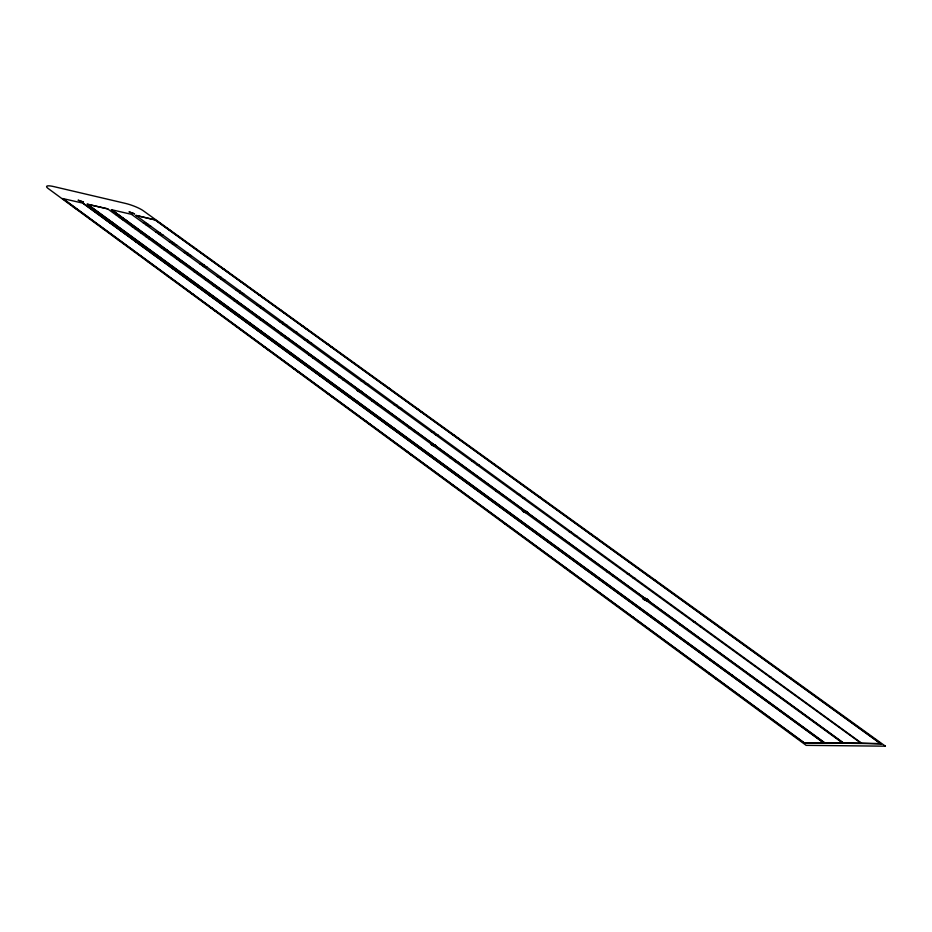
<?xml version="1.0" encoding="UTF-8"?>
<svg xmlns="http://www.w3.org/2000/svg" width="932" height="932" viewBox="0 0 932 932"><rect width="100%" height="100%" fill="white"/><g stroke="black" fill="none" stroke-linecap="round" stroke-linejoin="round"><path stroke-width="1.4" d="M527.395 512.705A2.47 0.629 23.2 0 1 523.726 511.691A2.47 0.629 23.2 0 1 524.285 510.748A2.47 0.629 23.2 0 1 527.395 512.705L644.839 598.309A2.808 0.757 24.5 0 1 647.449 599.591A2.808 0.757 24.5 0 1 648.113 600.697L843.518 743.2L861.413 743.48L131.657 214.453M522.817 510.62L433.764 445.985A2.901 0.711 22.3 0 1 431.132 444.063M842.085 742.874L824.657 742.722L87.55 204.294L107.716 208.919L357.538 390.38C369.876 396.613 352.086 386.128 359.566 391.801M860.644 743.154L843.425 742.886L648.59 600.942A3.344 0.897 24.5 0 0 647.787 599.626A3.344 0.897 24.5 0 0 644.688 598.099L527.908 513.019A3.087 0.792 23.2 0 0 524.751 510.713L436.444 446.381A2.901 0.711 22.3 0 0 433.846 444.494L362.233 392.314A2.773 0.641 21.6 0 0 360.125 390.776L111.782 209.851M861.879 743.154L880.425 743.608L155.096 219.929L136.2 215.513M715.904 679.044L717.5 679.113M737.317 680.034L738.936 680.115M756.935 680.954L758.52 681.024M776.111 681.851L777.672 681.921M796.184 682.783L797.641 682.853M709.124 674.057L710.732 674.139M730.56 675.118L732.214 675.199M750.237 676.084L751.844 676.166M769.471 677.04L771.055 677.11M789.59 678.03L791.047 678.1M638.001 621.807L639.597 621.935M659.635 623.438L661.557 623.578M679.929 624.964L681.758 625.104M699.746 626.455L701.575 626.595M720.308 628.005L721.776 628.121M631.558 617.077L633.166 617.205M653.204 618.755L655.149 618.906M673.568 620.339L675.409 620.479M693.42 621.877L695.284 622.017M714.04 623.473L715.496 623.59M643.942 599.276L647.356 599.579M570.128 571.945L571.724 572.108M591.902 574.089L594.092 574.31M612.778 576.139L614.829 576.349M633.119 578.143L635.216 578.353M654.101 580.205L655.569 580.356M563.965 567.425L565.561 567.588M585.75 569.615L587.964 569.836M606.685 571.712L608.759 571.922M627.073 573.763L629.193 573.972M648.089 575.871L649.557 576.011M510.34 528.025L511.924 528.211M532.195 530.588L534.642 530.879M553.585 533.104L555.833 533.36M574.38 535.539L576.722 535.818M595.711 538.044L597.156 538.218M504.946 524.064L506.53 524.262M526.813 526.673L529.283 526.964M548.249 529.225L550.521 529.493M569.079 531.706L571.444 531.986M590.445 534.246L591.89 534.42M523.435 511.505L526.825 511.924M452.404 485.467L453.977 485.677M474.306 488.415L477.009 488.787M496.185 491.362L498.643 491.7M517.411 494.228L520.009 494.577M539.057 497.14L540.502 497.339M457.798 489.428L459.383 489.638M479.7 492.352L482.38 492.702M501.533 495.253L503.979 495.579M522.724 498.072L525.287 498.422M544.335 500.95L545.779 501.148M410.942 455.002L412.503 455.235M432.856 458.218L435.745 458.637M455.072 461.468L457.682 461.853M476.602 464.625L479.374 465.033M498.457 467.829L499.89 468.039M406.002 451.379L407.564 451.612M427.928 454.618L430.84 455.049M450.179 457.915L452.812 458.311M471.743 461.107L474.539 461.515M493.622 464.346L495.067 464.555M432.099 444.972L435.861 446.183L431.621 444.366L435.454 445.484M369.107 424.281L370.656 424.526M391.021 427.741L394.108 428.231M413.575 431.306L416.348 431.737M435.407 434.755L438.378 435.221M457.472 438.238L458.905 438.471M364.587 420.949L366.136 421.194M386.5 424.444L389.611 424.934M409.09 428.044L411.874 428.487M430.957 431.516L433.939 431.994M453.034 435.034L454.467 435.267M331.652 396.752L333.19 397.02M353.543 400.434L356.816 400.981M376.4 404.278L379.324 404.768M398.5 407.983L401.634 408.507M420.74 411.723L422.161 411.956M327.202 393.49L328.728 393.747M349.092 397.183L352.378 397.743M371.985 401.063L374.92 401.552M394.108 404.803L397.265 405.338M416.371 408.565L417.781 408.798M358.016 390.997L361.325 391.568L433.834 444.611A2.447 0.594 22.3 0 1 436.013 446.195L524.809 510.876M297.96 372.008L299.487 372.276M319.827 375.876L323.264 376.481M342.953 379.953L346.005 380.489M365.286 383.891L368.583 384.473M387.677 387.852L389.087 388.096M293.708 368.886L295.234 369.154M315.564 372.765L319.024 373.382M338.724 376.877L341.788 377.425M361.092 380.85L364.4 381.444M383.495 384.834L384.904 385.079M267.461 349.605L268.975 349.884M289.293 353.624L292.893 354.288M312.663 357.935L315.843 358.517M335.205 362.082L338.654 362.711M357.737 366.229L359.123 366.486M263.383 346.611L264.898 346.89M285.204 350.642L288.827 351.317M308.608 354.976L311.801 355.57M331.175 359.158L334.646 359.799M353.717 363.329L355.115 363.585M239.804 329.287L241.306 329.578M261.601 333.446L265.329 334.157M285.18 337.943L288.466 338.572M307.91 342.289L311.498 342.964M330.557 346.611L331.943 346.867M235.878 326.398L237.38 326.689M257.663 330.58L261.414 331.303M281.278 335.101L284.575 335.741M304.03 339.469L307.63 340.157M326.689 343.815L328.076 344.083M294.011 331.722L297.18 332.34M247.306 322.833L250.859 323.847L246.945 322.297L250.533 323.416M210.935 308.073L212.426 308.375M232.674 312.371L236.565 313.14M256.486 317.078L259.888 317.754M279.402 321.61L283.13 322.344M302.166 326.107L303.541 326.386M214.605 310.775L216.096 311.067M236.355 315.051L240.223 315.808M260.133 319.734L263.523 320.398M283.025 324.243L286.741 324.965M305.778 328.716L307.152 328.984M188.066 291.273L189.546 291.576M209.77 295.677L213.778 296.493M233.746 300.547L237.252 301.257M256.824 305.23L260.669 306.011M279.67 309.867L281.033 310.146M191.736 293.976L193.215 294.267M213.44 298.357L217.424 299.16M237.392 303.203L240.887 303.902M260.447 307.863L264.269 308.632M283.281 312.476L284.644 312.756M167.212 275.954L168.68 276.256M188.858 280.45L192.982 281.301M212.997 285.46L216.597 286.206M236.215 290.283L240.165 291.11M259.143 295.048L260.494 295.327M170.766 278.563L172.234 278.866M192.423 283.048L196.524 283.899M216.539 288.035L220.115 288.78M239.734 292.834L243.66 293.65M262.649 297.576L264.001 297.856M205.541 279.926L208.64 280.544M148.025 261.857L149.481 262.172M169.636 266.447L173.853 267.333M193.914 271.585L197.596 272.365M217.261 276.536L221.315 277.398M240.258 281.417L241.609 281.697M151.59 264.478L153.058 264.793M173.212 269.045L177.418 269.942M197.468 274.171L201.137 274.94M220.779 279.099L224.822 279.95M243.776 283.945L245.116 284.237M133.87 251.465L135.326 251.78M155.434 256.102L159.745 257.022M179.829 261.344L183.569 262.148M203.258 266.389L207.393 267.274M226.313 271.34L227.653 271.631M170.556 254.448L173.632 255.077M130.608 249.065L132.064 249.38M152.172 253.725L156.494 254.657M176.591 258.991L180.342 259.807M200.042 264.047L204.19 264.944M223.109 269.033L224.449 269.313M117.653 239.547L119.098 239.862M139.183 244.254L143.575 245.209M163.694 249.613L167.504 250.452M187.227 254.762L191.444 255.683M210.341 259.807L211.669 260.098M114.473 237.217L115.918 237.532M135.99 241.936L140.406 242.903M160.525 247.318L164.358 248.157M184.082 252.479L188.322 253.411M207.207 257.547L208.535 257.838M99.642 226.313L101.075 226.639M121.113 231.089L125.61 232.091M145.765 236.577L149.656 237.439M169.414 241.842L173.725 242.798M192.586 246.992L193.903 247.283M102.636 228.526L104.081 228.841M124.131 233.291L128.604 234.281M148.759 238.755L152.638 239.606M172.385 243.986L176.684 244.941M195.545 249.124L196.873 249.427M140.732 232.72L143.784 233.373M85.872 216.201L87.293 216.527M107.296 221.035L111.875 222.061M132.053 226.604L136.014 227.501M155.784 231.952L160.176 232.942M179.002 237.194L180.319 237.485M88.913 218.438L90.334 218.752M110.349 223.249L114.904 224.274M135.082 228.806L139.019 229.691M158.801 234.142L163.17 235.12M182.008 239.349L183.324 239.652M76.144 209.048L77.554 209.374M97.545 213.917L102.171 214.966M122.372 219.568L126.368 220.476M146.161 224.973L150.6 225.987M169.414 230.262L170.719 230.565M107.856 208.861L87.072 204.096L824.75 743.049L842.854 743.188L646.668 600.779A3.344 0.897 24.5 0 1 643.511 599.241A3.344 0.897 24.5 0 1 642.731 597.913M115.65 214.442L118.725 215.152M73.162 206.869L74.583 207.184M94.551 211.739L99.2 212.799M119.401 217.412L123.408 218.321M143.213 222.841L147.675 223.855M166.479 228.142L167.783 228.445M131.796 214.407L111.304 209.653L361.313 391.51M646.785 600.651L646.505 600.558A2.808 0.757 24.5 0 1 643.861 599.276A2.808 0.757 24.5 0 1 643.197 598.158L525.566 512.728A3.087 0.792 23.2 0 1 522.374 510.41M433.974 445.939L433.764 445.857A2.447 0.594 22.3 0 1 431.551 444.249L359.274 391.824A2.773 0.641 21.6 0 1 357.107 390.24M82.855 203.223L823.317 742.688L804.141 742.711L63.038 198.726M134.476 213.836L129.21 211.925L134.476 213.836M83.507 202.058L78.078 200.182L83.449 202.162M824.098 743.014L804.234 743.025L62.549 198.516L82.995 203.164L824.098 743.014M885.4 746.171L806.168 745.355L48.196 188.52A14.353 2.679 19.7 0 1 53.905 186.621L125.342 203.374A13.84 2.54 20.1 0 1 143.144 210.655L885.4 746.171M881.183 743.922L861.972 743.456L135.722 215.315L155.225 219.882L881.183 743.922M644.129 599.404A2.679 0.722 24.5 0 0 648.078 600.558A2.679 0.722 24.5 0 0 644.758 598.321A2.679 0.722 24.5 0 0 644.129 599.404"/></g></svg>
